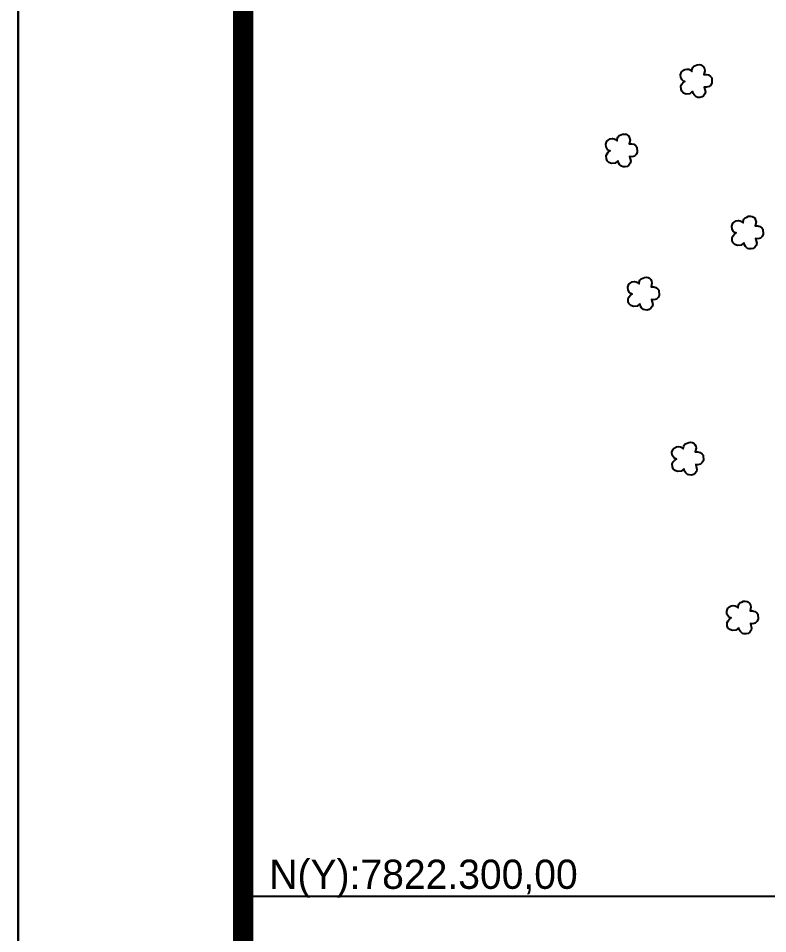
# Model space of a CAD drawing. Extents: x 736895 to 740045, y 7819423 to 7823878.
# Drawn here: x 736895 to 737395, y 7822275 to 7822886 of the extents above; entities that cross this region are included whole.
import ezdxf
from ezdxf.enums import TextEntityAlignment as Align

# ---------------------------------------------------------------- set-up
doc = ezdxf.new("R2010")
doc.units = 0
doc.linetypes.add('CONTINUO', pattern=[0])
doc.linetypes.add('LIN0', pattern=[0])
for name, color, linetype in [('_SIMBOLO ARVORE', 118, 'Continuous'), ('MALHA', 8, 'Continuous'), ('MARGEM', 5, 'Continuous')]:
    doc.layers.add(name, color=color, linetype=linetype)

msp = doc.modelspace()

# ---------------------------------------------------------------- linework, layer by layer
at = {"layer": '_SIMBOLO ARVORE', "linetype": 'CONTINUO'}
for points in [[(737344.54, 7822837.33, 0), (737342.64, 7822835.74, 0), (737340.24, 7822835.46, 0), (737338.52, 7822836.13, 0), (737337.31, 7822837.32, 0), (737336.8, 7822838.69, 0), (737336.67, 7822840.72, 0), (737337.32, 7822841.99, 0), (737338.02, 7822842.94, 0), (737339.4, 7822843.88, 0), (737338.52, 7822844.16, 0), (737337.65, 7822844.88, 0), (737336.63, 7822846.49, 0), (737336.44, 7822848.41, 0), (737337.18, 7822850.4, 0), (737337.96, 7822851.12, 0), (737339.37, 7822851.98, 0), (737340.85, 7822852.18, 0), (737342.04, 7822852.01, 0), (737342.98, 7822851.58, 0), (737344.01, 7822850.66, 0), (737344.31, 7822852.42, 0), (737344.58, 7822853.12, 0), (737345.34, 7822854.09, 0), (737346.49, 7822854.51, 0), (737347.6, 7822855, 0), (737348.86, 7822855.12, 0), (737350.05, 7822854.95, 0), (737351.01, 7822854.44, 0), (737351.73, 7822853.67, 0), (737352.35, 7822852.43, 0), (737352.6, 7822851.05, 0), (737352.03, 7822848.59, 0), (737353.75, 7822848.62, 0), (737355.17, 7822848.28, 0), (737356.51, 7822847.22, 0), (737357.26, 7822846.37, 0), (737357.46, 7822842.99, 0), (737356.63, 7822841.47, 0), (737355.53, 7822840.47, 0), (737353.8, 7822840, 0), (737352.28, 7822840.14, 0), (737353.09, 7822836.98, 0), (737352.72, 7822835.63, 0), (737351.8, 7822834.35, 0), (737350.8, 7822833.55, 0), (737349.37, 7822833.2, 0), (737347.96, 7822833.28, 0), (737346.89, 7822833.59, 0), (737345.68, 7822834.78, 0), (737344.85, 7822835.86, 0), (737344.6, 7822837.49, 0)], [(737294.69, 7822791.01, 0), (737292.8, 7822789.42, 0), (737290.39, 7822789.14, 0), (737288.68, 7822789.81, 0), (737287.46, 7822791, 0), (737286.96, 7822792.37, 0), (737286.82, 7822794.4, 0), (737287.48, 7822795.67, 0), (737288.17, 7822796.62, 0), (737289.56, 7822797.56, 0), (737288.67, 7822797.84, 0), (737287.81, 7822798.56, 0), (737286.78, 7822800.17, 0), (737286.6, 7822802.09, 0), (737287.34, 7822804.08, 0), (737288.11, 7822804.8, 0), (737289.52, 7822805.66, 0), (737291.01, 7822805.86, 0), (737292.19, 7822805.69, 0), (737293.13, 7822805.26, 0), (737294.16, 7822804.34, 0), (737294.47, 7822806.1, 0), (737294.73, 7822806.8, 0), (737295.5, 7822807.77, 0), (737296.64, 7822808.19, 0), (737297.76, 7822808.68, 0), (737299.01, 7822808.8, 0), (737300.2, 7822808.63, 0), (737301.16, 7822808.12, 0), (737301.88, 7822807.35, 0), (737302.51, 7822806.11, 0), (737302.75, 7822804.73, 0), (737302.18, 7822802.28, 0), (737303.9, 7822802.3, 0), (737305.33, 7822801.96, 0), (737306.67, 7822800.9, 0), (737307.41, 7822800.05, 0), (737307.61, 7822796.67, 0), (737306.78, 7822795.15, 0), (737305.68, 7822794.15, 0), (737303.95, 7822793.68, 0), (737302.43, 7822793.82, 0), (737303.24, 7822790.66, 0), (737302.87, 7822789.31, 0), (737301.96, 7822788.03, 0), (737300.95, 7822787.23, 0), (737299.53, 7822786.88, 0), (737298.11, 7822786.96, 0), (737297.05, 7822787.27, 0), (737295.83, 7822788.46, 0), (737295, 7822789.54, 0), (737294.75, 7822791.17, 0)], [(737378.77, 7822736.22, 0), (737376.87, 7822734.63, 0), (737374.47, 7822734.35, 0), (737372.75, 7822735.02, 0), (737371.53, 7822736.21, 0), (737371.03, 7822737.58, 0), (737370.9, 7822739.6, 0), (737371.55, 7822740.88, 0), (737372.24, 7822741.83, 0), (737373.63, 7822742.77, 0), (737372.75, 7822743.05, 0), (737371.88, 7822743.76, 0), (737370.86, 7822745.38, 0), (737370.67, 7822747.29, 0), (737371.41, 7822749.29, 0), (737372.18, 7822750.01, 0), (737373.6, 7822750.87, 0), (737375.08, 7822751.07, 0), (737376.27, 7822750.9, 0), (737377.21, 7822750.47, 0), (737378.23, 7822749.55, 0), (737378.54, 7822751.3, 0), (737378.8, 7822752, 0), (737379.57, 7822752.98, 0), (737380.72, 7822753.39, 0), (737381.83, 7822753.89, 0), (737383.09, 7822754, 0), (737384.27, 7822753.84, 0), (737385.24, 7822753.33, 0), (737385.95, 7822752.55, 0), (737386.58, 7822751.31, 0), (737386.83, 7822749.94, 0), (737386.26, 7822747.48, 0), (737387.98, 7822747.51, 0), (737389.4, 7822747.17, 0), (737390.74, 7822746.1, 0), (737391.48, 7822745.25, 0), (737391.69, 7822741.87, 0), (737390.86, 7822740.36, 0), (737389.76, 7822739.35, 0), (737388.02, 7822738.89, 0), (737386.5, 7822739.02, 0), (737387.32, 7822735.87, 0), (737386.94, 7822734.52, 0), (737386.03, 7822733.24, 0), (737385.03, 7822732.44, 0), (737383.6, 7822732.09, 0), (737382.18, 7822732.17, 0), (737381.12, 7822732.47, 0), (737379.91, 7822733.67, 0), (737379.08, 7822734.75, 0), (737378.82, 7822736.38, 0)], [(737309.35, 7822695.46, 0), (737307.46, 7822693.87, 0), (737305.05, 7822693.59, 0), (737303.33, 7822694.26, 0), (737302.12, 7822695.45, 0), (737301.62, 7822696.82, 0), (737301.48, 7822698.85, 0), (737302.14, 7822700.12, 0), (737302.83, 7822701.07, 0), (737304.21, 7822702.01, 0), (737303.33, 7822702.29, 0), (737302.46, 7822703.01, 0), (737301.44, 7822704.62, 0), (737301.25, 7822706.54, 0), (737301.99, 7822708.53, 0), (737302.77, 7822709.25, 0), (737304.18, 7822710.11, 0), (737305.67, 7822710.31, 0), (737306.85, 7822710.14, 0), (737307.79, 7822709.71, 0), (737308.82, 7822708.79, 0), (737309.13, 7822710.54, 0), (737309.39, 7822711.25, 0), (737310.16, 7822712.22, 0), (737311.3, 7822712.64, 0), (737312.42, 7822713.13, 0), (737313.67, 7822713.25, 0), (737314.86, 7822713.08, 0), (737315.82, 7822712.57, 0), (737316.54, 7822711.79, 0), (737317.17, 7822710.56, 0), (737317.41, 7822709.18, 0), (737316.84, 7822706.72, 0), (737318.56, 7822706.75, 0), (737319.98, 7822706.41, 0), (737321.32, 7822705.35, 0), (737322.07, 7822704.5, 0), (737322.27, 7822701.12, 0), (737321.44, 7822699.6, 0), (737320.34, 7822698.59, 0), (737318.61, 7822698.13, 0), (737317.09, 7822698.27, 0), (737317.9, 7822695.11, 0), (737317.53, 7822693.76, 0), (737316.61, 7822692.48, 0), (737315.61, 7822691.68, 0), (737314.18, 7822691.33, 0), (737312.77, 7822691.41, 0), (737311.71, 7822691.72, 0), (737310.49, 7822692.91, 0), (737309.66, 7822693.99, 0), (737309.41, 7822695.62, 0)], [(737338.85, 7822585.33, 0), (737336.96, 7822583.74, 0), (737334.55, 7822583.46, 0), (737332.84, 7822584.13, 0), (737331.62, 7822585.32, 0), (737331.12, 7822586.69, 0), (737330.98, 7822588.72, 0), (737331.64, 7822589.99, 0), (737332.33, 7822590.94, 0), (737333.71, 7822591.88, 0), (737332.83, 7822592.16, 0), (737331.96, 7822592.88, 0), (737330.94, 7822594.49, 0), (737330.76, 7822596.4, 0), (737331.49, 7822598.4, 0), (737332.27, 7822599.12, 0), (737333.68, 7822599.98, 0), (737335.17, 7822600.18, 0), (737336.35, 7822600.01, 0), (737337.29, 7822599.58, 0), (737338.32, 7822598.66, 0), (737338.63, 7822600.41, 0), (737338.89, 7822601.11, 0), (737339.66, 7822602.09, 0), (737340.8, 7822602.51, 0), (737341.92, 7822603, 0), (737343.17, 7822603.12, 0), (737344.36, 7822602.95, 0), (737345.32, 7822602.44, 0), (737346.04, 7822601.66, 0), (737346.67, 7822600.42, 0), (737346.91, 7822599.05, 0), (737346.34, 7822596.59, 0), (737348.06, 7822596.62, 0), (737349.49, 7822596.28, 0), (737350.83, 7822595.21, 0), (737351.57, 7822594.36, 0), (737351.77, 7822590.98, 0), (737350.94, 7822589.47, 0), (737349.84, 7822588.46, 0), (737348.11, 7822588, 0), (737346.59, 7822588.13, 0), (737347.4, 7822584.98, 0), (737347.03, 7822583.63, 0), (737346.12, 7822582.35, 0), (737345.11, 7822581.55, 0), (737343.68, 7822581.2, 0), (737342.27, 7822581.28, 0), (737341.21, 7822581.58, 0), (737339.99, 7822582.78, 0), (737339.16, 7822583.86, 0), (737338.91, 7822585.49, 0)], [(737375.37, 7822479.28, 0), (737373.48, 7822477.69, 0), (737371.07, 7822477.41, 0), (737369.36, 7822478.07, 0), (737368.14, 7822479.27, 0), (737367.64, 7822480.64, 0), (737367.5, 7822482.66, 0), (737368.16, 7822483.94, 0), (737368.85, 7822484.88, 0), (737370.24, 7822485.82, 0), (737369.35, 7822486.1, 0), (737368.49, 7822486.82, 0), (737367.46, 7822488.43, 0), (737367.28, 7822490.35, 0), (737368.02, 7822492.35, 0), (737368.79, 7822493.06, 0), (737370.21, 7822493.93, 0), (737371.69, 7822494.13, 0), (737372.88, 7822493.96, 0), (737373.81, 7822493.52, 0), (737374.84, 7822492.61, 0), (737375.15, 7822494.36, 0), (737375.41, 7822495.06, 0), (737376.18, 7822496.03, 0), (737377.32, 7822496.45, 0), (737378.44, 7822496.95, 0), (737379.69, 7822497.06, 0), (737380.88, 7822496.89, 0), (737381.85, 7822496.38, 0), (737382.56, 7822495.61, 0), (737383.19, 7822494.37, 0), (737383.43, 7822492.99, 0), (737382.86, 7822490.54, 0), (737384.58, 7822490.57, 0), (737386.01, 7822490.22, 0), (737387.35, 7822489.16, 0), (737388.09, 7822488.31, 0), (737388.29, 7822484.93, 0), (737387.46, 7822483.42, 0), (737386.36, 7822482.41, 0), (737384.63, 7822481.95, 0), (737383.11, 7822482.08, 0), (737383.92, 7822478.92, 0), (737383.55, 7822477.58, 0), (737382.64, 7822476.29, 0), (737381.63, 7822475.49, 0), (737380.21, 7822475.14, 0), (737378.79, 7822475.23, 0), (737377.73, 7822475.53, 0), (737376.51, 7822476.73, 0), (737375.68, 7822477.8, 0), (737375.43, 7822479.44, 0)]]:
    msp.add_polyline3d(points, dxfattribs=at)
at = {"layer": 'MALHA'}
msp.add_lwpolyline([(737047.55, 7822300), (737504.31, 7822300)], dxfattribs=at)
at = {"layer": 'MARGEM', "color": 174, "linetype": 'LIN0'}
msp.add_line((736894.53, 7819423.17), (736894.53, 7823878.17), dxfattribs=at)
at = {"layer": 'MARGEM', "color": 174, "linetype": 'LIN0', "flags": 128}
msp.add_lwpolyline([(740044.53, 7819423.17), (740044.53, 7823878.17), (736894.53, 7823878.17), (736894.53, 7819423.17)], close=True, dxfattribs=at)
at = {"layer": 'MARGEM', "color": 174, "linetype": 'LIN0', "const_width": 13.63, "flags": 128}
msp.add_lwpolyline([(739894.53, 7819924.76), (739894.53, 7823728.17), (737044.53, 7823728.17), (737044.53, 7819924.76)], close=True, dxfattribs=at)

# ---------------------------------------------------------------- texts
at = {"layer": 'MALHA'}
msp.add_text('N(Y):7822.300,00', height=19.5, dxfattribs=at).set_placement((737062.01, 7822299.13), align=Align.BOTTOM_LEFT)

doc.saveas('drawing.dxf')
